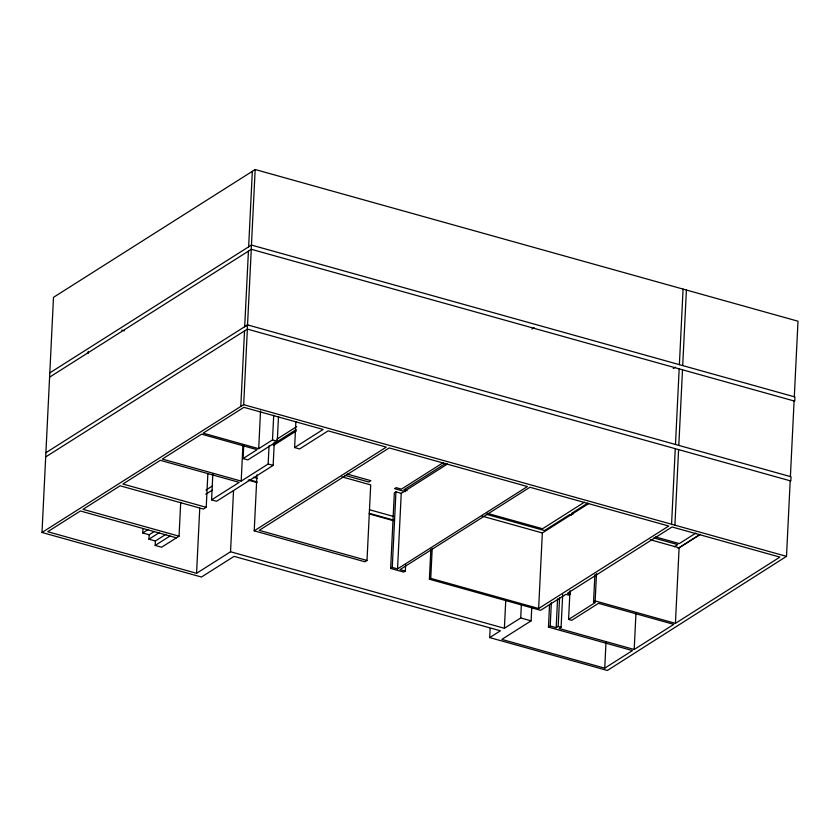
<?xml version="1.0" encoding="UTF-8"?>
<svg xmlns="http://www.w3.org/2000/svg" width="840" height="840" viewBox="0 0 840 840"><rect width="100%" height="100%" fill="white"/><g stroke="black" fill="none" stroke-linecap="round" stroke-linejoin="round"><path stroke-width="1.26" d="M490.151 628.477L489.709 637.591L500.43 630.798L234.077 556.364L201.453 577.038L42 532.476L53.498 297.339L255.181 169.523L798 321.216L794.304 396.764M88.106 353.504L88.211 351.393M154.466 531.405L149.173 534.755L142.727 532.959L142.936 528.528M165.984 534.272L155.4 540.992L148.953 539.186L149.173 534.755M180.705 502.31L179.046 536.183L161.627 547.218L155.179 545.423L155.4 540.992M176.453 537.821L80.398 510.983L47.712 531.71L196.571 573.3L199.752 508.169M179.046 536.183L82.992 509.334L120.13 485.793L203.427 509.072L206.22 507.308L207.869 473.435M274.292 441.945L273.147 465.402L216.562 501.27L211.575 499.874L212.846 473.823M196.571 573.3L230.538 551.764L233.541 490.539M42 532.476L240.786 406.455L244.535 330.907M244.692 326.687L248.43 251.15M248.64 246.876L252.336 171.318M49.591 377.16L251.276 249.344L247.328 329.091L790.818 480.974L791.018 476.763L247.527 324.891L45.906 452.718M240.839 406.466L243.684 404.67L247.37 329.112L45.696 456.929M255.181 169.523L251.234 249.27L794.714 401.153L794.924 396.942L251.433 245.059L49.802 372.887M243.737 445.536L243.096 458.567L257.113 449.673L201.579 434.154L162.309 459.06L241.185 481.1L242.97 444.623M341.88 476.847L370.703 484.901L367.006 560.458L364.928 561.782L254.216 530.838L256.956 474.831M295.88 421.512L294.609 447.562L323.148 429.471L243.905 407.327L203.154 433.156L258.699 448.675L260.536 410.897M241.185 481.1L268.159 464.006L269.052 445.767M258.699 448.675L272.506 439.919L273.714 415.17M243.096 458.567L247.884 459.9L277.284 441.263L278.492 416.504M405.657 564.564L405.342 571.074L403.736 572.093L390.642 568.438L394.338 492.881L395.945 491.862L401.237 493.343L447.457 464.026M390.642 568.438L392.249 567.42L395.945 491.862M392.249 567.42L397.541 568.89L401.237 493.343M570.297 591.465L570.171 594.069L568.544 595.109L565.793 594.342L540.614 610.312L429.387 579.222L430.846 549.266M429.387 579.222L430.742 578.361L432.212 548.404M230.538 551.764L504.389 628.288L505.785 599.634M504.389 628.288L520.716 617.936L521.356 604.905M549.549 604.968L548.468 627.113L632.457 650.591L604.737 668.157L501.837 639.408L531.111 620.844L531.815 606.512M430.742 578.361L538.639 608.517L542.336 532.959L588.641 503.601M548.468 627.113L550.2 626.021L551.345 602.574M550.2 626.021L556.175 627.69L557.571 599.025M556.175 627.69L558.17 626.42L559.577 597.765M569.982 590.803L568.586 619.458L571.704 620.329L598.51 603.33L673.806 624.372L634.19 649.488L559.094 628.509L561.089 627.239L562.684 594.668M568.586 619.458L595.392 602.458L593.554 601.944L594.899 574.591M593.554 601.944L595.161 600.925L596.505 573.573M604.737 668.157L606.008 642.106M634.19 649.488L635.975 613.011M671.57 524.234L675.266 448.686M675.476 444.476L679.172 368.918M679.381 364.655L683.077 289.096M674.898 525.168L678.594 449.61M678.804 445.399L682.5 369.852M682.71 365.579L686.406 290.02M595.161 600.925L675.413 623.353L679.109 547.796L700.004 534.555M489.709 637.591L607.383 670.477L786.502 556.353L790.199 480.795M790.398 476.584L794.094 401.037M244.734 326.697L247.579 324.901M276.822 439.215L296.635 426.657M273.031 444.286L296.163 429.618M273.315 445.515L296.436 430.868M205.947 490.067L212.52 485.898M142.727 532.959L148.019 529.599M205.748 494.277L212.321 490.108M148.953 539.186L159.537 532.476M211.575 499.874L239.211 482.36L160.325 460.31L122.913 484.029L206.22 507.308M155.179 545.423L170.006 536.025M531.919 329.06L534.125 327.663M254.216 530.838L386.284 447.111L328.135 430.857L299.596 448.959L294.609 447.562M443.268 462.609L401.436 489.132L396.144 487.652L394.538 488.67L405.258 491.663M445.757 463.312L403.935 489.825L407.117 490.718M673.228 368.55L675.433 367.154M397.541 568.89L527.415 486.549L389.193 447.93L259.214 530.334L367.006 560.458M584.441 502.194L542.546 528.749L487.337 513.324M587.853 503.066L571.326 513.544L573.153 514.048M538.639 608.517L668.735 526.039L529.914 487.253L400.029 569.594L405.342 571.074M674.404 546.703L677.712 544.603L653.867 537.947M695.814 533.127L679.319 543.585L655.494 536.928M678.017 548.404L700.172 534.356M675.413 623.353L779.909 557.109L672.063 526.974L567.43 593.303L570.171 594.069M121.727 330.141L124.246 330.844M243.684 404.67L786.502 556.353M571.525 515.088L569.699 514.573L544.509 530.544L486.37 514.301M650.265 539.742L679.109 547.796M272.506 439.919L277.284 441.263M347.099 474.033L370.913 480.69L368.823 482.013L344.925 475.335M482.118 516.128L542.336 532.959M268.159 464.006L273.147 465.402M253.376 477.288L257.156 478.349M369.474 509.733L393.456 516.432M249.333 479.777L256.914 481.887M369.264 513.282L393.246 519.992M248.115 480.092L256.956 482.559M369.264 513.944L393.246 520.643M558.17 626.42L561.089 627.239M520.716 617.936L531.111 620.844"/></g></svg>
